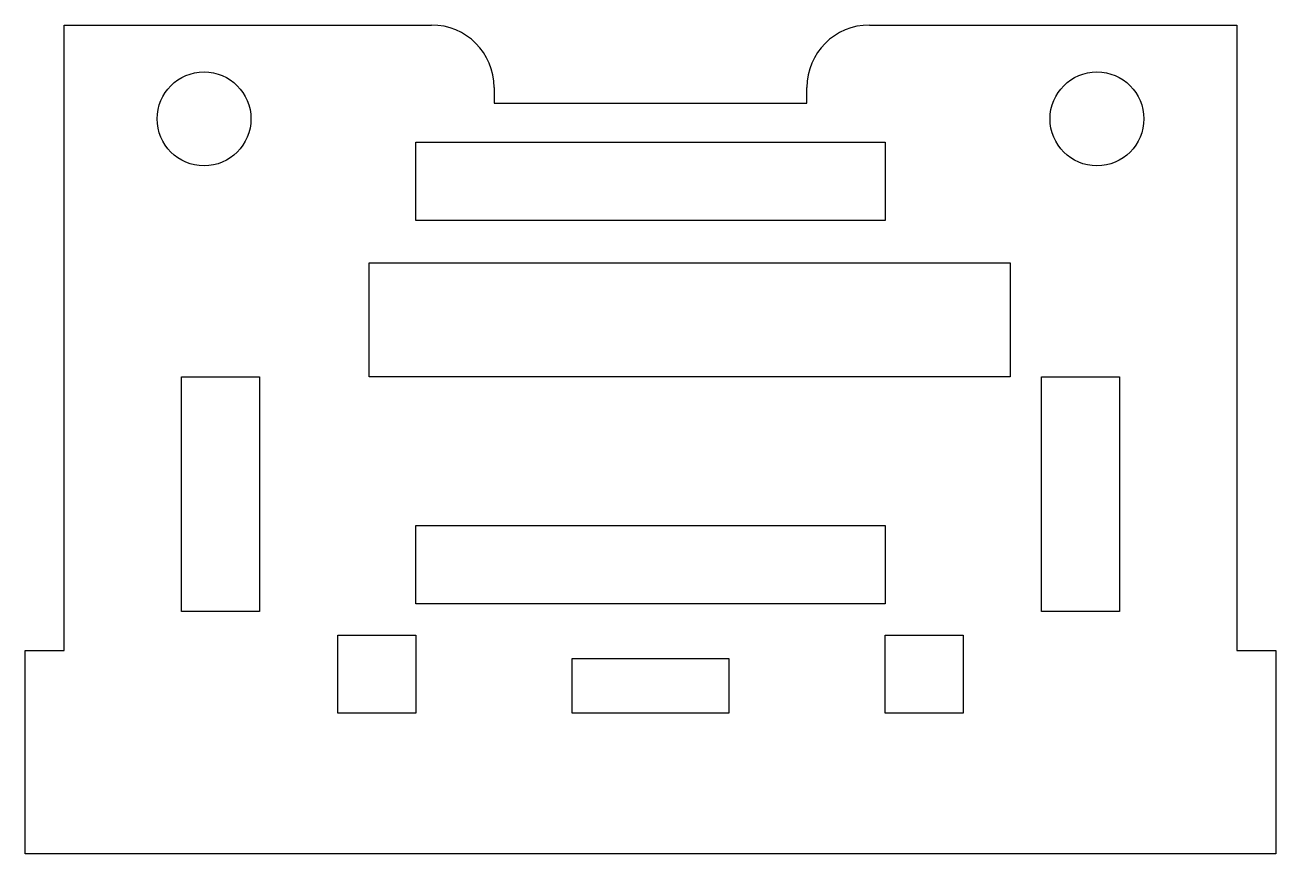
# Model space of a CAD drawing. Header units: millimetres. Extents: x 0 to 80, y 0 to 53.
import ezdxf

# ---------------------------------------------------------------- set-up
doc = ezdxf.new("R2010")
doc.units = ezdxf.units.MM

msp = doc.modelspace()

# ---------------------------------------------------------------- linework, layer by layer
at = {"color": 7, "linetype": 'Continuous', "lineweight": 25}
for p, q in [((2.5, 13), (2.5, 53)), ((2.5, 53), (26, 53)), ((54, 53), (77.5, 53)), ((77.5, 53), (77.5, 13)), ((30, 49), (30, 48)), ((50, 48), (50, 49)), ((30, 48), (50, 48)), ((25, 45.5), (55, 45.5)), ((25, 40.5), (25, 45.5)), ((55, 45.5), (55, 40.5)), ((55, 40.5), (25, 40.5)), ((22, 30.5), (22, 37.8)), ((22, 37.8), (63, 37.8)), ((63, 37.8), (63, 30.5)), ((10, 30.5), (15, 30.5)), ((10, 15.5), (10, 30.5)), ((15, 30.5), (15, 15.5)), ((63, 30.5), (22, 30.5)), ((65, 15.5), (65, 30.5)), ((65, 30.5), (70, 30.5)), ((70, 30.5), (70, 15.5)), ((25, 16), (25, 21)), ((25, 21), (55, 21)), ((55, 21), (55, 16)), ((55, 16), (25, 16)), ((15, 15.5), (10, 15.5)), ((70, 15.5), (65, 15.5)), ((20, 9), (20, 14)), ((20, 14), (25, 14)), ((25, 14), (25, 9)), ((55, 14), (60, 14)), ((55, 9), (55, 14)), ((60, 14), (60, 9)), ((0, 13), (2.5, 13)), ((0, 0), (0, 13)), ((77.5, 13), (80, 13)), ((80, 13), (80, 0)), ((35, 9), (35, 12.5)), ((35, 12.5), (45, 12.5)), ((45, 12.5), (45, 9)), ((25, 9), (20, 9)), ((45, 9), (35, 9)), ((60, 9), (55, 9)), ((80, 0), (0, 0))]:
    msp.add_line(p, q, dxfattribs=at)
for centre in [(11.45, 47), (68.55, 47)]:
    msp.add_circle(centre, 3, dxfattribs=at)
for centre, start, end in [((26, 49), 0, 90), ((54, 49), 90, 180)]:
    msp.add_arc(centre, 4, start, end, dxfattribs=at)

doc.saveas('drawing.dxf')
